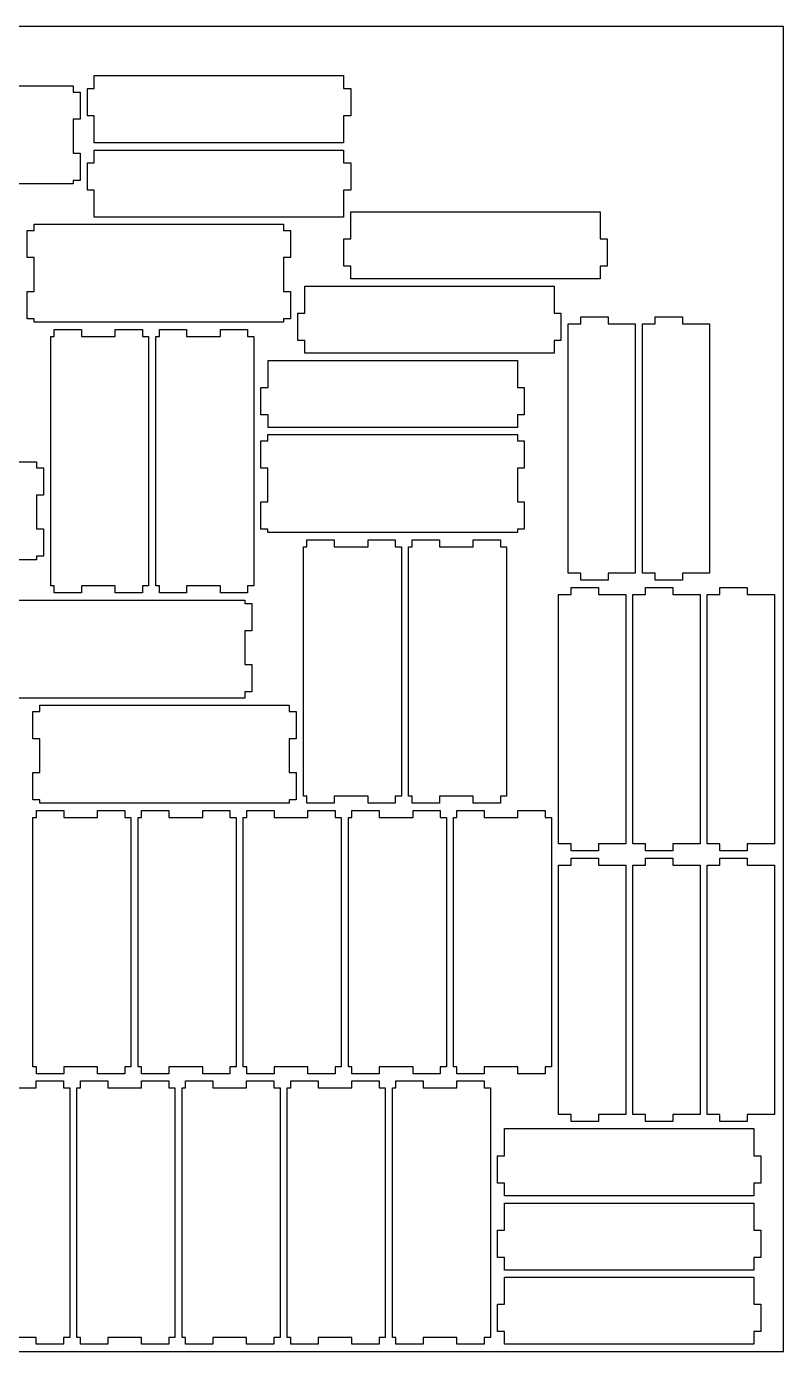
# Model space of a CAD drawing. Extents: x 0 to 710, y 0 to 570.
# Drawn here: x 384 to 710, y 0 to 570 of the extents above; entities that cross this region are included whole.
import ezdxf

# ---------------------------------------------------------------- set-up
doc = ezdxf.new("R2010")
doc.units = 0
doc.header["$MEASUREMENT"] = 0
doc.layers.add('DEFAULT', color=1, linetype='Continuous')

msp = doc.modelspace()

# ---------------------------------------------------------------- linework, layer by layer
at = {"color": 5}
msp.add_lwpolyline([(0, 0), (710, 0), (710, 570), (0, 570)], close=True, dxfattribs=at)
at = {"layer": 'DEFAULT'}
for p, q in [((413.36555, 548.852), (520.669, 548.852)), ((413.36555, 543.38), (413.36555, 548.852)), ((520.669, 548.852), (520.669, 543.38)), ((296.94215, 544.479), (404.2766, 544.479)), ((404.2766, 544.479), (404.2766, 541.8085)), ((404.2766, 541.8085), (407.2766, 541.8085)), ((407.2766, 541.8085), (407.2766, 530.0855)), ((410.36555, 531.614), (410.36555, 543.38)), ((410.36555, 543.38), (413.36555, 543.38)), ((520.669, 543.38), (523.7005, 543.38)), ((523.7005, 543.38), (523.7005, 531.614)), ((413.36555, 531.614), (410.36555, 531.614)), ((413.36555, 519.9565), (413.36555, 531.614)), ((523.7005, 531.614), (520.669, 531.614)), ((520.669, 531.614), (520.669, 519.9565)), ((407.2766, 530.0855), (404.2766, 530.0855)), ((404.2766, 530.0855), (404.2766, 515.543)), ((520.669, 519.9565), (413.36555, 519.9565)), ((404.2766, 515.543), (407.2766, 515.543)), ((407.2766, 515.543), (407.2766, 503.82)), ((413.36555, 516.8675), (520.669, 516.8675)), ((413.36555, 511.396), (413.36555, 516.8675)), ((520.669, 516.8675), (520.669, 511.396)), ((410.36555, 499.6294), (410.36555, 511.396)), ((410.36555, 511.396), (413.36555, 511.396)), ((520.669, 511.396), (523.7005, 511.396)), ((523.7005, 511.396), (523.7005, 499.6294)), ((404.2766, 502.3045), (296.94215, 502.3045)), ((407.2766, 503.82), (404.2766, 503.82)), ((404.2766, 503.82), (404.2766, 502.3045)), ((413.36555, 499.6294), (410.36555, 499.6294)), ((413.36555, 487.97195), (413.36555, 499.6294)), ((523.7005, 499.6294), (520.669, 499.6294)), ((520.669, 499.6294), (520.669, 487.97195)), ((523.758, 478.652), (523.758, 490.3095)), ((523.758, 490.3095), (631.0615, 490.3095)), ((631.0615, 490.3095), (631.0615, 478.652)), ((387.4689, 482.30165), (387.4689, 484.9719)), ((387.4689, 484.9719), (494.8033, 484.9719)), ((520.669, 487.97195), (413.36555, 487.97195)), ((494.8033, 484.9719), (494.8033, 482.30165)), ((384.4689, 470.57855), (384.4689, 482.30165)), ((384.4689, 482.30165), (387.4689, 482.30165)), ((494.8033, 482.30165), (497.8033, 482.30165)), ((497.8033, 482.30165), (497.8033, 470.57855)), ((520.7265, 466.8856), (520.7265, 478.652)), ((520.7265, 478.652), (523.758, 478.652)), ((631.0615, 478.652), (634.0615, 478.652)), ((634.0615, 478.652), (634.0615, 466.8856)), ((387.4689, 470.57855), (384.4689, 470.57855)), ((387.4689, 456.03625), (387.4689, 470.57855)), ((497.8033, 470.57855), (494.8033, 470.57855)), ((494.8033, 470.57855), (494.8033, 456.03625)), ((523.758, 466.8856), (520.7265, 466.8856)), ((523.758, 461.41395), (523.758, 466.8856)), ((634.0615, 466.8856), (631.0615, 466.8856)), ((631.0615, 466.8856), (631.0615, 461.41395)), ((384.4689, 444.31305), (384.4689, 456.03625)), ((384.4689, 456.03625), (387.4689, 456.03625)), ((494.8033, 456.03625), (497.8033, 456.03625)), ((497.8033, 456.03625), (497.8033, 444.31305)), ((503.924, 446.66755), (503.924, 458.32505)), ((503.924, 458.32505), (611.2275, 458.32505)), ((631.0615, 461.41395), (523.758, 461.41395)), ((611.2275, 458.32505), (611.2275, 446.66755)), ((500.892, 434.9012), (500.892, 446.66755)), ((500.892, 446.66755), (503.924, 446.66755)), ((611.2275, 446.66755), (614.2275, 446.66755)), ((614.2275, 446.66755), (614.2275, 434.9012)), ((622.788, 442.1053), (622.788, 445.13695)), ((622.788, 445.13695), (634.5545, 445.13695)), ((634.5545, 445.13695), (634.5545, 442.1053)), ((654.7725, 442.1053), (654.7725, 445.13695)), ((654.7725, 445.13695), (666.539, 445.13695)), ((666.539, 445.13695), (666.539, 442.1053)), ((387.4689, 444.31305), (384.4689, 444.31305)), ((387.4689, 442.7974), (387.4689, 444.31305)), ((494.8033, 442.7974), (387.4689, 442.7974)), ((396.0923, 436.7085), (396.0923, 439.7085)), ((396.0923, 439.7085), (407.81555, 439.7085)), ((407.81555, 439.7085), (407.81555, 436.7085)), ((422.3578, 436.7085), (422.3578, 439.7085)), ((422.3578, 439.7085), (434.0809, 439.7085)), ((434.0809, 439.7085), (434.0809, 436.7085)), ((441.35565, 436.7085), (441.35565, 439.7085)), ((441.35565, 439.7085), (453.0789, 439.7085)), ((453.0789, 439.7085), (453.0789, 436.7085)), ((467.6211, 436.7085), (467.6211, 439.7085)), ((467.6211, 439.7085), (479.34425, 439.7085)), ((479.34425, 439.7085), (479.34425, 436.7085)), ((497.8033, 444.31305), (494.8033, 444.31305)), ((494.8033, 444.31305), (494.8033, 442.7974)), ((617.316, 334.8019), (617.316, 442.1053)), ((617.316, 442.1053), (622.788, 442.1053)), ((634.5545, 442.1053), (646.212, 442.1053)), ((646.212, 442.1053), (646.212, 334.8019)), ((649.3005, 334.8019), (649.3005, 442.1053)), ((649.3005, 442.1053), (654.7725, 442.1053)), ((666.539, 442.1053), (678.196, 442.1053)), ((678.196, 442.1053), (678.196, 334.8019)), ((394.5767, 329.3741), (394.5767, 436.7085)), ((394.5767, 436.7085), (396.0923, 436.7085)), ((407.81555, 436.7085), (422.3578, 436.7085)), ((434.0809, 436.7085), (436.7512, 436.7085)), ((436.7512, 436.7085), (436.7512, 329.3741)), ((439.84005, 329.3741), (439.84005, 436.7085)), ((439.84005, 436.7085), (441.35565, 436.7085)), ((453.0789, 436.7085), (467.6211, 436.7085)), ((479.34425, 436.7085), (482.01455, 436.7085)), ((482.01455, 436.7085), (482.01455, 329.3741)), ((503.924, 434.9012), (500.892, 434.9012)), ((503.924, 429.42955), (503.924, 434.9012)), ((614.2275, 434.9012), (611.2275, 434.9012)), ((611.2275, 434.9012), (611.2275, 429.42955)), ((611.2275, 429.42955), (503.924, 429.42955)), ((488.13505, 414.6832), (488.13505, 426.34065)), ((488.13505, 426.34065), (595.4385, 426.34065)), ((595.4385, 426.34065), (595.4385, 414.6832)), ((485.10345, 402.91675), (485.10345, 414.6832)), ((485.10345, 414.6832), (488.13505, 414.6832)), ((595.4385, 414.6832), (598.4385, 414.6832)), ((598.4385, 414.6832), (598.4385, 402.91675)), ((488.13505, 402.91675), (485.10345, 402.91675)), ((488.13505, 397.4451), (488.13505, 402.91675)), ((598.4385, 402.91675), (595.4385, 402.91675)), ((595.4385, 402.91675), (595.4385, 397.4451)), ((488.1034, 391.77485), (488.1034, 394.44515)), ((488.1034, 394.44515), (595.438, 394.44515)), ((595.4385, 397.4451), (488.13505, 397.4451)), ((595.438, 394.44515), (595.438, 391.77485)), ((485.1034, 380.05175), (485.1034, 391.77485)), ((485.1034, 391.77485), (488.1034, 391.77485)), ((595.438, 391.77485), (598.438, 391.77485)), ((598.438, 391.77485), (598.438, 380.05175)), ((281.15335, 382.7921), (388.4878, 382.7921)), ((388.4878, 382.7921), (388.4878, 380.12185)), ((388.4878, 380.12185), (391.4878, 380.12185)), ((391.4878, 380.12185), (391.4878, 368.3987)), ((488.1034, 380.05175), (485.1034, 380.05175)), ((488.1034, 365.50945), (488.1034, 380.05175)), ((598.438, 380.05175), (595.438, 380.05175)), ((595.438, 380.05175), (595.438, 365.50945)), ((391.4878, 368.3987), (388.4878, 368.3987)), ((388.4878, 368.3987), (388.4878, 353.85645)), ((485.1034, 353.78625), (485.1034, 365.50945)), ((485.1034, 365.50945), (488.1034, 365.50945)), ((595.438, 365.50945), (598.438, 365.50945)), ((598.438, 365.50945), (598.438, 353.78625)), ((388.4878, 353.85645), (391.4878, 353.85645)), ((391.4878, 353.85645), (391.4878, 342.1332)), ((488.1034, 353.78625), (485.1034, 353.78625)), ((488.1034, 352.2706), (488.1034, 353.78625)), ((598.438, 353.78625), (595.438, 353.78625)), ((595.438, 353.78625), (595.438, 352.2706)), ((595.438, 352.2706), (488.1034, 352.2706)), ((504.897, 346.1817), (504.897, 349.1817)), ((504.897, 349.1817), (516.62, 349.1817)), ((516.62, 349.1817), (516.62, 346.1817)), ((531.162, 346.1817), (531.162, 349.1817)), ((531.162, 349.1817), (542.8855, 349.1817)), ((542.8855, 349.1817), (542.8855, 346.1817)), ((550.16, 346.1817), (550.16, 349.1817)), ((550.16, 349.1817), (561.8835, 349.1817)), ((561.8835, 349.1817), (561.8835, 346.1817)), ((576.4255, 346.1817), (576.4255, 349.1817)), ((576.4255, 349.1817), (588.149, 349.1817)), ((588.149, 349.1817), (588.149, 346.1817)), ((391.4878, 342.1332), (388.4878, 342.1332)), ((388.4878, 342.1332), (388.4878, 340.6176)), ((503.381, 238.8473), (503.381, 346.1817)), ((503.381, 346.1817), (504.897, 346.1817)), ((516.62, 346.1817), (531.162, 346.1817)), ((542.8855, 346.1817), (545.5555, 346.1817)), ((545.5555, 346.1817), (545.5555, 238.8473)), ((548.6445, 238.8473), (548.6445, 346.1817)), ((548.6445, 346.1817), (550.16, 346.1817)), ((561.8835, 346.1817), (576.4255, 346.1817)), ((588.149, 346.1817), (590.819, 346.1817)), ((590.819, 346.1817), (590.819, 238.8473)), ((388.4878, 340.6176), (281.15335, 340.6176)), ((622.788, 334.8019), (617.316, 334.8019)), ((622.788, 331.8019), (622.788, 334.8019)), ((634.5545, 331.8019), (622.788, 331.8019)), ((646.212, 334.8019), (634.5545, 334.8019)), ((634.5545, 334.8019), (634.5545, 331.8019)), ((654.7725, 334.8019), (649.3005, 334.8019)), ((654.7725, 331.8019), (654.7725, 334.8019)), ((666.539, 331.8019), (654.7725, 331.8019)), ((678.196, 334.8019), (666.539, 334.8019)), ((666.539, 334.8019), (666.539, 331.8019)), ((396.0923, 329.3741), (394.5767, 329.3741)), ((396.0923, 326.3741), (396.0923, 329.3741)), ((407.81555, 326.3741), (396.0923, 326.3741)), ((422.3578, 329.3741), (407.81555, 329.3741)), ((407.81555, 329.3741), (407.81555, 326.3741)), ((422.3578, 326.3741), (422.3578, 329.3741)), ((434.0809, 326.3741), (422.3578, 326.3741)), ((436.7512, 329.3741), (434.0809, 329.3741)), ((434.0809, 329.3741), (434.0809, 326.3741)), ((441.35565, 329.3741), (439.84005, 329.3741)), ((441.35565, 326.3741), (441.35565, 329.3741)), ((453.0789, 326.3741), (441.35565, 326.3741)), ((467.6211, 329.3741), (453.0789, 329.3741)), ((453.0789, 329.3741), (453.0789, 326.3741)), ((467.6211, 326.3741), (467.6211, 329.3741)), ((479.34425, 326.3741), (467.6211, 326.3741)), ((482.01455, 329.3741), (479.34425, 329.3741)), ((479.34425, 329.3741), (479.34425, 326.3741)), ((613.186, 218.3779), (613.186, 325.68135)), ((613.186, 325.68135), (618.6575, 325.68135)), ((618.6575, 325.68135), (618.6575, 328.713)), ((618.6575, 328.713), (630.424, 328.713)), ((630.424, 328.713), (630.424, 325.68135)), ((630.424, 325.68135), (642.0815, 325.68135)), ((642.0815, 325.68135), (642.0815, 218.3779)), ((645.1705, 218.3779), (645.1705, 325.68135)), ((645.1705, 325.68135), (650.642, 325.68135)), ((650.642, 325.68135), (650.642, 328.713)), ((650.642, 328.713), (662.4085, 328.713)), ((662.4085, 328.713), (662.4085, 325.68135)), ((662.4085, 325.68135), (674.066, 325.68135)), ((674.066, 325.68135), (674.066, 218.3779)), ((677.1545, 218.3779), (677.1545, 325.68135)), ((677.1545, 325.68135), (682.6265, 325.68135)), ((682.6265, 325.68135), (682.6265, 328.713)), ((682.6265, 328.713), (694.393, 328.713)), ((694.393, 328.713), (694.393, 325.68135)), ((694.393, 325.68135), (706.0505, 325.68135)), ((706.0505, 325.68135), (706.0505, 218.3779)), ((370.8814, 323.28515), (478.21585, 323.28515)), ((478.21585, 323.28515), (478.21585, 321.76955)), ((478.21585, 321.76955), (481.21585, 321.76955)), ((481.21585, 321.76955), (481.21585, 310.0463)), ((481.21585, 310.0463), (478.21585, 310.0463)), ((478.21585, 310.0463), (478.21585, 295.50405)), ((478.21585, 295.50405), (481.21585, 295.50405)), ((481.21585, 295.50405), (481.21585, 283.78095)), ((478.21585, 281.1107), (370.8814, 281.1107)), ((481.21585, 283.78095), (478.21585, 283.78095)), ((478.21585, 283.78095), (478.21585, 281.1107)), ((386.95785, 263.6284), (386.95785, 275.3515)), ((386.95785, 275.3515), (389.95785, 275.3515)), ((389.95785, 275.3515), (389.95785, 278.02175)), ((389.95785, 278.02175), (497.2923, 278.02175)), ((497.2923, 278.02175), (497.2923, 275.3515)), ((497.2923, 275.3515), (500.2925, 275.3515)), ((500.2925, 275.3515), (500.2925, 263.6284)), ((389.95785, 263.6284), (386.95785, 263.6284)), ((389.95785, 249.08615), (389.95785, 263.6284)), ((500.2925, 263.6284), (497.2923, 263.6284)), ((497.2923, 263.6284), (497.2923, 249.08615)), ((386.95785, 237.3629), (386.95785, 249.08615)), ((386.95785, 249.08615), (389.95785, 249.08615)), ((497.2923, 249.08615), (500.2925, 249.08615)), ((500.2925, 249.08615), (500.2925, 237.3629)), ((389.95785, 237.3629), (386.95785, 237.3629)), ((389.95785, 235.8473), (389.95785, 237.3629)), ((497.2923, 235.8473), (389.95785, 235.8473)), ((500.2925, 237.3629), (497.2923, 237.3629)), ((497.2923, 237.3629), (497.2923, 235.8473)), ((504.897, 238.8473), (503.381, 238.8473)), ((504.897, 235.8473), (504.897, 238.8473)), ((516.62, 235.8473), (504.897, 235.8473)), ((531.162, 238.8473), (516.62, 238.8473)), ((516.62, 238.8473), (516.62, 235.8473)), ((531.162, 235.8473), (531.162, 238.8473)), ((542.8855, 235.8473), (531.162, 235.8473)), ((545.5555, 238.8473), (542.8855, 238.8473)), ((542.8855, 238.8473), (542.8855, 235.8473)), ((550.16, 238.8473), (548.6445, 238.8473)), ((550.16, 235.8473), (550.16, 238.8473)), ((561.8835, 235.8473), (550.16, 235.8473)), ((576.4255, 238.8473), (561.8835, 238.8473)), ((561.8835, 238.8473), (561.8835, 235.8473)), ((576.4255, 235.8473), (576.4255, 238.8473)), ((588.149, 235.8473), (576.4255, 235.8473)), ((590.819, 238.8473), (588.149, 238.8473)), ((588.149, 238.8473), (588.149, 235.8473)), ((386.95785, 122.4239), (386.95785, 229.75835)), ((386.95785, 229.75835), (388.47345, 229.75835)), ((388.47345, 229.75835), (388.47345, 232.75835)), ((388.47345, 232.75835), (400.1967, 232.75835)), ((400.1967, 232.75835), (400.1967, 229.75835)), ((400.1967, 229.75835), (414.7389, 229.75835)), ((414.7389, 229.75835), (414.7389, 232.75835)), ((414.7389, 232.75835), (426.46205, 232.75835)), ((426.46205, 232.75835), (426.46205, 229.75835)), ((426.46205, 229.75835), (429.1323, 229.75835)), ((429.1323, 229.75835), (429.1323, 122.4239)), ((432.22125, 122.42395), (432.22125, 229.7584)), ((432.22125, 229.7584), (433.73685, 229.7584)), ((433.73685, 229.7584), (433.73685, 232.7584)), ((433.73685, 232.7584), (445.4601, 232.7584)), ((445.4601, 232.7584), (445.4601, 229.7584)), ((445.4601, 229.7584), (460.0023, 229.7584)), ((460.0023, 229.7584), (460.0023, 232.7584)), ((460.0023, 232.7584), (471.72545, 232.7584)), ((471.72545, 232.7584), (471.72545, 229.7584)), ((471.72545, 229.7584), (474.3957, 229.7584)), ((474.3957, 229.7584), (474.3957, 122.42395)), ((477.4846, 122.42395), (477.4846, 229.7584)), ((477.4846, 229.7584), (479.0002, 229.7584)), ((479.0002, 229.7584), (479.0002, 232.7584)), ((479.0002, 232.7584), (490.7234, 232.7584)), ((490.7234, 232.7584), (490.7234, 229.7584)), ((490.7234, 229.7584), (505.2655, 229.7584)), ((505.2655, 229.7584), (505.2655, 232.7584)), ((505.2655, 232.7584), (516.989, 232.7584)), ((516.989, 232.7584), (516.989, 229.7584)), ((516.989, 229.7584), (519.659, 229.7584)), ((519.659, 229.7584), (519.659, 122.42395)), ((522.748, 122.42395), (522.748, 229.7584)), ((522.748, 229.7584), (524.2635, 229.7584)), ((524.2635, 229.7584), (524.2635, 232.7584)), ((524.2635, 232.7584), (535.987, 232.7584)), ((535.987, 232.7584), (535.987, 229.7584)), ((535.987, 229.7584), (550.529, 229.7584)), ((550.529, 229.7584), (550.529, 232.7584)), ((550.529, 232.7584), (562.2525, 232.7584)), ((562.2525, 232.7584), (562.2525, 229.7584)), ((562.2525, 229.7584), (564.9225, 229.7584)), ((564.9225, 229.7584), (564.9225, 122.42395)), ((567.9225, 122.42395), (567.9225, 229.7584)), ((567.9225, 229.7584), (569.438, 229.7584)), ((569.438, 229.7584), (569.438, 232.7584)), ((569.438, 232.7584), (581.1615, 232.7584)), ((581.1615, 232.7584), (581.1615, 229.7584)), ((581.1615, 229.7584), (595.7035, 229.7584)), ((595.7035, 229.7584), (595.7035, 232.7584)), ((595.7035, 232.7584), (607.427, 232.7584)), ((607.427, 232.7584), (607.427, 229.7584)), ((607.427, 229.7584), (610.097, 229.7584)), ((610.097, 229.7584), (610.097, 122.42395)), ((618.6575, 218.3779), (613.186, 218.3779)), ((618.6575, 215.3779), (618.6575, 218.3779)), ((642.0815, 218.3779), (630.424, 218.3779)), ((630.424, 218.3779), (630.424, 215.3779)), ((650.642, 218.3779), (645.1705, 218.3779)), ((650.642, 215.3779), (650.642, 218.3779)), ((674.066, 218.3779), (662.4085, 218.3779)), ((662.4085, 218.3779), (662.4085, 215.3779)), ((682.6265, 218.3779), (677.1545, 218.3779)), ((682.6265, 215.3779), (682.6265, 218.3779)), ((706.0505, 218.3779), (694.393, 218.3779)), ((694.393, 218.3779), (694.393, 215.3779)), ((630.424, 215.3779), (618.6575, 215.3779)), ((618.6575, 209.2574), (618.6575, 212.289)), ((618.6575, 212.289), (630.424, 212.289)), ((630.424, 212.289), (630.424, 209.2574)), ((662.4085, 215.3779), (650.642, 215.3779)), ((650.642, 209.2574), (650.642, 212.289)), ((650.642, 212.289), (662.4085, 212.289)), ((662.4085, 212.289), (662.4085, 209.2574)), ((694.393, 215.3779), (682.6265, 215.3779)), ((682.6265, 209.2574), (682.6265, 212.289)), ((682.6265, 212.289), (694.393, 212.289)), ((694.393, 212.289), (694.393, 209.2574)), ((613.186, 101.95395), (613.186, 209.2574)), ((613.186, 209.2574), (618.6575, 209.2574)), ((630.424, 209.2574), (642.0815, 209.2574)), ((642.0815, 209.2574), (642.0815, 101.95395)), ((645.1705, 101.95395), (645.1705, 209.2574)), ((645.1705, 209.2574), (650.642, 209.2574)), ((662.4085, 209.2574), (674.066, 209.2574)), ((674.066, 209.2574), (674.066, 101.95395)), ((677.1545, 101.95395), (677.1545, 209.2574)), ((677.1545, 209.2574), (682.6265, 209.2574)), ((694.393, 209.2574), (706.0505, 209.2574)), ((706.0505, 209.2574), (706.0505, 101.95395)), ((388.47345, 122.4239), (386.95785, 122.4239)), ((388.47345, 119.4239), (388.47345, 122.4239)), ((414.7389, 122.4239), (400.1967, 122.4239)), ((400.1967, 122.4239), (400.1967, 119.4239)), ((414.7389, 119.4239), (414.7389, 122.4239)), ((429.1323, 122.4239), (426.46205, 122.4239)), ((426.46205, 122.4239), (426.46205, 119.4239)), ((433.73685, 122.42395), (432.22125, 122.42395)), ((433.73685, 119.42395), (433.73685, 122.42395)), ((460.0023, 122.42395), (445.4601, 122.42395)), ((445.4601, 122.42395), (445.4601, 119.42395)), ((460.0023, 119.42395), (460.0023, 122.42395)), ((474.3957, 122.42395), (471.72545, 122.42395)), ((471.72545, 122.42395), (471.72545, 119.42395)), ((479.0002, 122.42395), (477.4846, 122.42395)), ((479.0002, 119.42395), (479.0002, 122.42395)), ((505.2655, 122.42395), (490.72345, 122.42395)), ((490.72345, 122.42395), (490.72345, 119.42395)), ((505.2655, 119.42395), (505.2655, 122.42395)), ((519.659, 122.42395), (516.989, 122.42395)), ((516.989, 122.42395), (516.989, 119.42395)), ((524.2635, 122.42395), (522.748, 122.42395)), ((524.2635, 119.42395), (524.2635, 122.42395)), ((550.529, 122.42395), (535.987, 122.42395)), ((535.987, 122.42395), (535.987, 119.42395)), ((550.529, 119.42395), (550.529, 122.42395)), ((564.9225, 122.42395), (562.2525, 122.42395)), ((562.2525, 122.42395), (562.2525, 119.42395)), ((569.438, 122.42395), (567.9225, 122.42395)), ((569.438, 119.42395), (569.438, 122.42395)), ((595.7035, 122.42395), (581.1615, 122.42395)), ((581.1615, 122.42395), (581.1615, 119.42395)), ((595.7035, 119.42395), (595.7035, 122.42395)), ((610.097, 122.42395), (607.427, 122.42395)), ((607.427, 122.42395), (607.427, 119.42395)), ((388.40105, 113.42395), (388.40105, 116.42395)), ((388.40105, 116.42395), (400.12415, 116.42395)), ((400.1967, 119.4239), (388.47345, 119.4239)), ((400.12415, 116.42395), (400.12415, 113.42395)), ((407.3989, 113.424), (407.3989, 116.424)), ((407.3989, 116.424), (419.12215, 116.424)), ((426.46205, 119.4239), (414.7389, 119.4239)), ((419.12215, 116.424), (419.12215, 113.424)), ((433.66435, 113.424), (433.66435, 116.424)), ((433.66435, 116.424), (445.3875, 116.424)), ((445.4601, 119.42395), (433.73685, 119.42395)), ((445.3875, 116.424), (445.3875, 113.424)), ((452.6623, 113.424), (452.6623, 116.424)), ((452.6623, 116.424), (464.38555, 116.424)), ((471.72545, 119.42395), (460.0023, 119.42395)), ((464.38555, 116.424), (464.38555, 113.424)), ((478.92775, 113.424), (478.92775, 116.424)), ((478.92775, 116.424), (490.6509, 116.424)), ((490.72345, 119.42395), (479.0002, 119.42395)), ((490.6509, 116.424), (490.6509, 113.424)), ((497.92565, 113.424), (497.92565, 116.424)), ((497.92565, 116.424), (509.649, 116.424)), ((516.989, 119.42395), (505.2655, 119.42395)), ((509.649, 116.424), (509.649, 113.424)), ((524.191, 113.424), (524.191, 116.424)), ((524.191, 116.424), (535.914, 116.424)), ((535.987, 119.42395), (524.2635, 119.42395)), ((535.914, 116.424), (535.914, 113.424)), ((543.189, 113.424), (543.189, 116.424)), ((543.189, 116.424), (554.9125, 116.424)), ((562.2525, 119.42395), (550.529, 119.42395)), ((554.9125, 116.424), (554.9125, 113.424)), ((581.1615, 119.42395), (569.438, 119.42395)), ((569.4545, 113.424), (569.4545, 116.424)), ((569.4545, 116.424), (581.1775, 116.424)), ((581.1775, 116.424), (581.1775, 113.424)), ((607.427, 119.42395), (595.7035, 119.42395)), ((373.8588, 113.42395), (388.40105, 113.42395)), ((400.12415, 113.42395), (402.7944, 113.42395)), ((402.7944, 113.42395), (402.7944, 6.0895)), ((405.88325, 6.08955), (405.88325, 113.424)), ((405.88325, 113.424), (407.3989, 113.424)), ((419.12215, 113.424), (433.66435, 113.424)), ((445.3875, 113.424), (448.05775, 113.424)), ((448.05775, 113.424), (448.05775, 6.08955)), ((451.14665, 6.08955), (451.14665, 113.424)), ((451.14665, 113.424), (452.6623, 113.424)), ((464.38555, 113.424), (478.92775, 113.424)), ((490.6509, 113.424), (493.32115, 113.424)), ((493.32115, 113.424), (493.32115, 6.08955)), ((496.41005, 6.08955), (496.41005, 113.424)), ((496.41005, 113.424), (497.92565, 113.424)), ((509.649, 113.424), (524.191, 113.424)), ((535.914, 113.424), (538.5845, 113.424)), ((538.5845, 113.424), (538.5845, 6.08955)), ((541.6735, 6.08955), (541.6735, 113.424)), ((541.6735, 113.424), (543.189, 113.424)), ((554.9125, 113.424), (569.4545, 113.424)), ((581.1775, 113.424), (583.848, 113.424)), ((583.848, 113.424), (583.848, 6.08955)), ((618.6575, 101.95395), (613.186, 101.95395)), ((618.6575, 98.95395), (618.6575, 101.95395)), ((630.424, 98.95395), (618.6575, 98.95395)), ((642.0815, 101.95395), (630.424, 101.95395)), ((630.424, 101.95395), (630.424, 98.95395)), ((650.642, 101.95395), (645.1705, 101.95395)), ((650.642, 98.95395), (650.642, 101.95395)), ((662.4085, 98.95395), (650.642, 98.95395)), ((674.066, 101.95395), (662.4085, 101.95395)), ((662.4085, 101.95395), (662.4085, 98.95395)), ((682.6265, 101.95395), (677.1545, 101.95395)), ((682.6265, 98.95395), (682.6265, 101.95395)), ((694.393, 98.95395), (682.6265, 98.95395)), ((706.0505, 101.95395), (694.393, 101.95395)), ((694.393, 101.95395), (694.393, 98.95395)), ((589.9685, 84.2076), (589.9685, 95.86505)), ((589.9685, 95.86505), (697.272, 95.86505)), ((697.272, 95.86505), (697.272, 84.2076)), ((586.937, 72.44115), (586.937, 84.2076)), ((586.937, 84.2076), (589.9685, 84.2076)), ((697.272, 84.2076), (700.272, 84.2076)), ((700.272, 84.2076), (700.272, 72.44115)), ((589.9685, 72.44115), (586.937, 72.44115)), ((589.9685, 66.9695), (589.9685, 72.44115)), ((700.272, 72.44115), (697.272, 72.44115)), ((697.272, 72.44115), (697.272, 66.9695)), ((697.272, 66.9695), (589.9685, 66.9695)), ((589.9685, 52.2232), (589.9685, 63.88065)), ((589.9685, 63.88065), (697.272, 63.88065)), ((697.272, 63.88065), (697.272, 52.2232)), ((586.937, 40.45675), (586.937, 52.2232)), ((586.937, 52.2232), (589.9685, 52.2232)), ((697.272, 52.2232), (700.272, 52.2232)), ((700.272, 52.2232), (700.272, 40.45675)), ((589.9685, 40.45675), (586.937, 40.45675)), ((589.9685, 34.9851), (589.9685, 40.45675)), ((700.272, 40.45675), (697.272, 40.45675)), ((697.272, 40.45675), (697.272, 34.9851)), ((697.272, 34.9851), (589.9685, 34.9851)), ((589.9685, 20.32765), (589.9685, 31.9851)), ((589.9685, 31.9851), (697.272, 31.9851)), ((697.272, 31.9851), (697.272, 20.32765)), ((586.937, 8.5612), (586.937, 20.32765)), ((586.937, 20.32765), (589.9685, 20.32765)), ((697.272, 20.32765), (700.272, 20.32765)), ((700.272, 20.32765), (700.272, 8.5612)), ((388.40105, 6.0895), (373.8588, 6.0895)), ((388.40105, 3.0895), (388.40105, 6.0895)), ((402.7944, 6.0895), (400.12415, 6.0895)), ((400.12415, 6.0895), (400.12415, 3.0895)), ((407.3989, 6.08955), (405.88325, 6.08955)), ((407.3989, 3.08955), (407.3989, 6.08955)), ((433.66435, 6.08955), (419.12215, 6.08955)), ((419.12215, 6.08955), (419.12215, 3.08955)), ((433.66435, 3.08955), (433.66435, 6.08955)), ((448.05775, 6.08955), (445.3875, 6.08955)), ((445.3875, 6.08955), (445.3875, 3.08955)), ((452.6623, 6.08955), (451.14665, 6.08955)), ((452.6623, 3.08955), (452.6623, 6.08955)), ((478.92775, 6.08955), (464.38555, 6.08955)), ((464.38555, 6.08955), (464.38555, 3.08955)), ((478.92775, 3.08955), (478.92775, 6.08955)), ((493.32115, 6.08955), (490.6509, 6.08955)), ((490.6509, 6.08955), (490.6509, 3.08955)), ((497.92565, 6.08955), (496.41005, 6.08955)), ((497.92565, 3.08955), (497.92565, 6.08955)), ((524.191, 6.08955), (509.649, 6.08955)), ((509.649, 6.08955), (509.649, 3.08955)), ((524.191, 3.08955), (524.191, 6.08955)), ((538.5845, 6.08955), (535.914, 6.08955)), ((535.914, 6.08955), (535.914, 3.08955)), ((543.189, 6.08955), (541.6735, 6.08955)), ((543.189, 3.08955), (543.189, 6.08955)), ((569.4545, 6.08955), (554.9125, 6.08955)), ((554.9125, 6.08955), (554.9125, 3.08955)), ((569.4545, 3.08955), (569.4545, 6.08955)), ((583.848, 6.08955), (581.1775, 6.08955)), ((581.1775, 6.08955), (581.1775, 3.08955)), ((589.9685, 8.5612), (586.937, 8.5612)), ((589.9685, 3.08955), (589.9685, 8.5612)), ((700.272, 8.5612), (697.272, 8.5612)), ((697.272, 8.5612), (697.272, 3.08955)), ((400.12415, 3.0895), (388.40105, 3.0895)), ((419.12215, 3.08955), (407.3989, 3.08955)), ((445.3875, 3.08955), (433.66435, 3.08955)), ((464.38555, 3.08955), (452.6623, 3.08955)), ((490.6509, 3.08955), (478.92775, 3.08955)), ((509.649, 3.08955), (497.92565, 3.08955)), ((535.914, 3.08955), (524.191, 3.08955)), ((554.9125, 3.08955), (543.189, 3.08955)), ((581.1775, 3.08955), (569.4545, 3.08955)), ((697.272, 3.08955), (589.9685, 3.08955))]:
    msp.add_line(p, q, dxfattribs=at)

doc.saveas('drawing.dxf')
